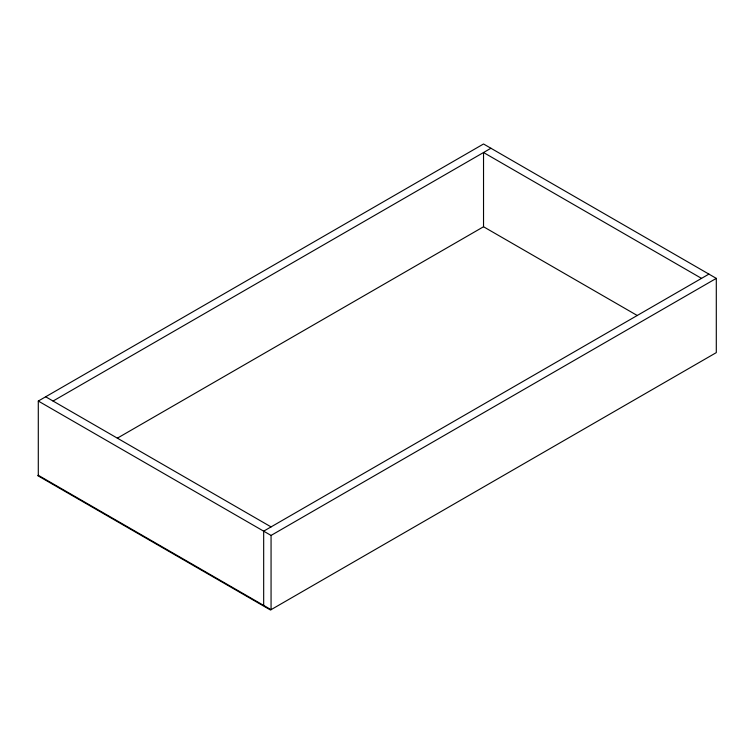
<?xml version="1.0" encoding="UTF-8"?>
<svg xmlns="http://www.w3.org/2000/svg" width="754" height="754" viewBox="0 0 754 754"><rect width="100%" height="100%" fill="white"/><g stroke="black" fill="none" stroke-linecap="round" stroke-linejoin="round"><path stroke-width="1.13" d="M38.294 475.284L38.294 401.043L483.531 143.986L716.3 278.377L716.3 352.618L270.469 610.014L37.7 475.623L38.294 475.284L271.063 609.675L271.063 535.434L716.3 278.377M53.063 401.043L490.92 148.255M117.332 438.178L483.531 226.756L637.356 315.558M708.911 274.107L263.674 531.165L263.674 605.405M701.531 278.377L483.531 152.515L483.531 226.756M45.674 396.783L271.063 526.905M38.294 401.043L271.063 535.434"/></g></svg>
